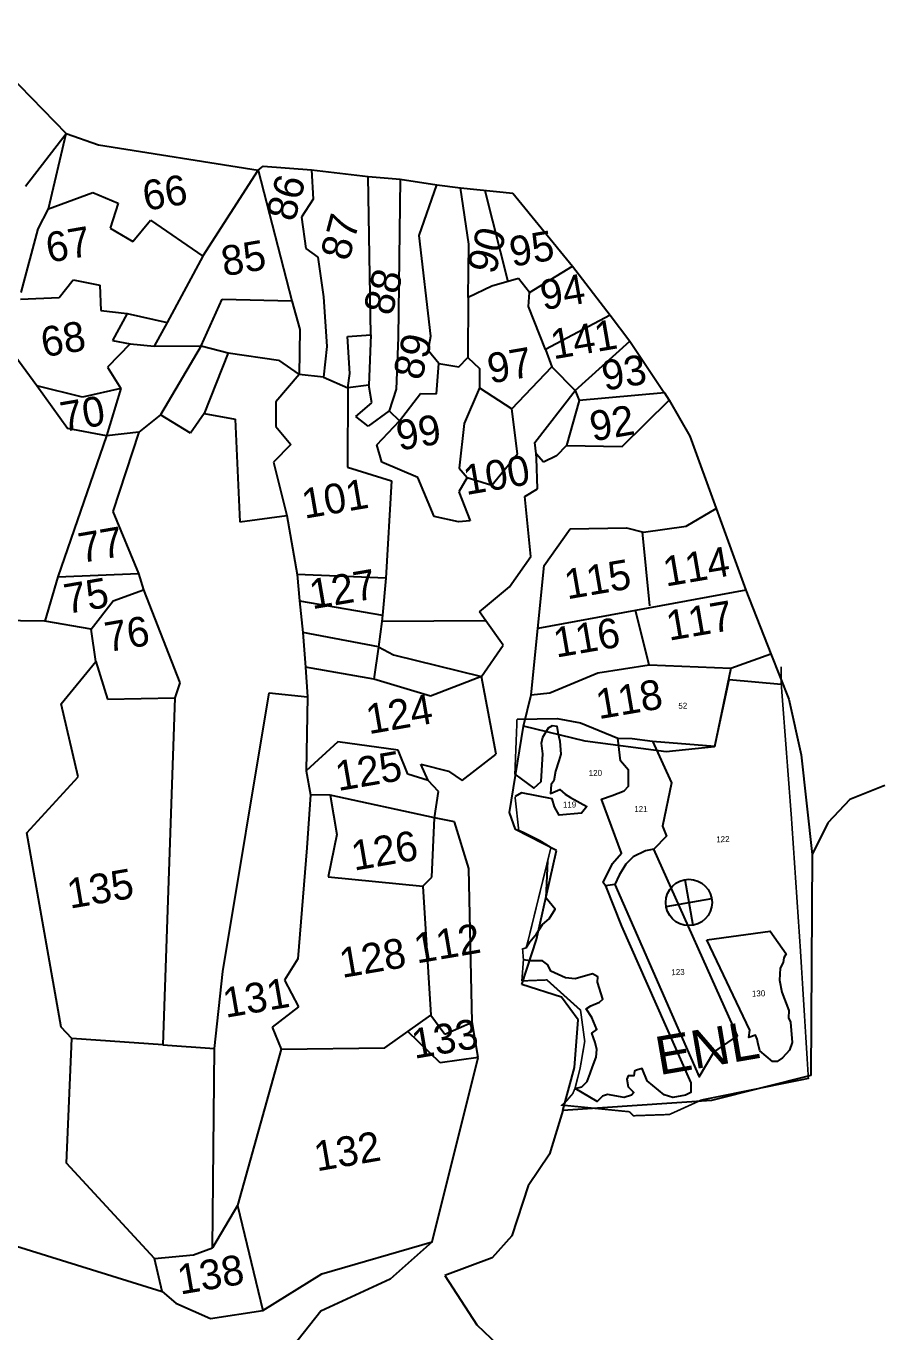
# Model space of a CAD drawing. Header units: metres. Extents: x 284659 to 287373, y 2024377 to 2026607.
# Drawn here: x 286060 to 286688, y 2025636 to 2026592 of the extents above; entities that cross this region are included whole.
import ezdxf
from ezdxf.enums import TextEntityAlignment as Align

# ---------------------------------------------------------------- set-up
doc = ezdxf.new("R2010")
doc.units = ezdxf.units.M
doc.header["$MEASUREMENT"] = 0
doc.linetypes.add('DIVIDE', pattern=[1.25, 0.5, -0.25, 0, -0.25, 0, -0.25])
for name, color, linetype in [('LINE_WATER', 4, 'Continuous'), ('OTHERS', 1, 'Continuous'), ('POLY_PARCEL', 6, 'Continuous'), ('TEXT_MAPIN', 7, 'Continuous'), ('TEXT_PARCEL', 7, 'Continuous'), ('V_BOUND_LINE', 7, 'Continuous'), ('V_DIVIDE_LINE', 7, 'DIVIDE')]:
    doc.layers.add(name, color=color, linetype=linetype)
doc.styles.get("Standard").update_dxf_attribs({"font": 'arial.ttf'})
doc.styles.add('TEXT_MAP', font='')
doc.styles.get('TEXT_MAP').set_extended_font_data('Kruti Dev 050')

msp = doc.modelspace()

# ---------------------------------------------------------------- linework, layer by layer
for points in [[(286541.76, 2025967.14), (286547.5, 2025933.68)], [(286527.9, 2025947.53), (286561.36, 2025953.28)]]:
    msp.add_lwpolyline(points)
msp.add_circle((286544.63, 2025950.41), 16.97)
at = {"layer": 'LINE_WATER'}
for p, q in [((286356.69, 2025701.96), (286326.11, 2025674.8)), ((286326.11, 2025674.8), (286275.35, 2025651.21)), ((286275.35, 2025651.21), (286228.3, 2025592.27))]:
    msp.add_line(p, q, dxfattribs=at)
at = {"layer": 'OTHERS'}
for p, q in [((286688.03, 2026035.9), (286662.5, 2026025.73)), ((286662.5, 2026025.73), (286646.26, 2026008.63)), ((286646.26, 2026008.63), (286634.74, 2025985.47))]:
    msp.add_line(p, q, dxfattribs=at)
at = {"layer": 'POLY_PARCEL'}
for p, q in [((286059.17, 2026474.73), (286088.96, 2026513.03)), ((286076.13, 2026458.07), (286088.96, 2026513.03)), ((286188.94, 2026423.29), (286229.43, 2026486.36)), ((286229.43, 2026486.36), (286254.05, 2026390.64)), ((286268.48, 2026486.44), (286269.79, 2026465.11)), ((286311.88, 2026365.9), (286310.05, 2026481.72)), ((286333.35, 2026479.8), (286331.81, 2026363.84)), ((286347.19, 2026438.48), (286360.2, 2026475.48)), ((286076.13, 2026458.07), (286108.55, 2026469.9)), ((286108.55, 2026469.9), (286127.12, 2026462.13)), ((286383.5, 2026432.19), (286377.45, 2026473.3)), ((286395.34, 2026471.54), (286412.15, 2026404.87)), ((286068.46, 2026443.45), (286076.13, 2026458.07)), ((286127.12, 2026462.13), (286121.21, 2026443.75)), ((286269.79, 2026465.11), (286261.1, 2026451.88)), ((286137.75, 2026434.07), (286150.75, 2026449.61)), ((286150.75, 2026449.61), (286188.94, 2026423.29)), ((286261.1, 2026451.88), (286264.25, 2026428.94)), ((286056.12, 2026396.72), (286068.46, 2026443.45)), ((286121.21, 2026443.75), (286137.75, 2026434.07)), ((286355.91, 2026364.85), (286347.19, 2026438.48)), ((286264.25, 2026428.94), (286273.16, 2026422.64)), ((286383.18, 2026393.01), (286383.5, 2026432.19)), ((286188.94, 2026423.29), (286162.88, 2026374.72)), ((286273.16, 2026422.64), (286277.36, 2026393.62)), ((286427.95, 2026396.78), (286459.36, 2026416.14)), ((286083.75, 2026393.22), (286094.09, 2026405.96)), ((286094.09, 2026405.96), (286113.52, 2026402.25)), ((286113.52, 2026402.25), (286114.37, 2026383.61)), ((286400.52, 2026401.46), (286383.18, 2026393.01)), ((286419.91, 2026407.14), (286400.52, 2026401.46)), ((286427.95, 2026396.78), (286419.91, 2026407.14)), ((286055.63, 2026391.79), (286083.75, 2026393.22)), ((286187.71, 2026357.85), (286203.02, 2026391.79)), ((286203.02, 2026391.79), (286254.05, 2026390.64)), ((286254.05, 2026390.64), (286259.99, 2026369.75)), ((286277.36, 2026393.62), (286279.69, 2026357.24)), ((286383.18, 2026393.01), (286382.88, 2026349.13)), ((286427.37, 2026386.5), (286427.95, 2026396.78)), ((286114.37, 2026383.61), (286133.54, 2026381.42)), ((286133.54, 2026381.42), (286122.85, 2026361.59)), ((286133.54, 2026381.42), (286162.88, 2026374.72)), ((286439.82, 2026354.99), (286427.37, 2026386.5)), ((286487.03, 2026380.16), (286439.82, 2026354.99)), ((286162.88, 2026374.72), (286153.32, 2026357.43)), ((286122.85, 2026361.59), (286135.81, 2026359.12)), ((286259.99, 2026369.75), (286259.38, 2026336.78)), ((286294.88, 2026364.54), (286311.88, 2026365.9)), ((286296.41, 2026337.42), (286294.88, 2026364.54)), ((286311.88, 2026365.9), (286310.41, 2026328.86)), ((286331.81, 2026363.84), (286330.47, 2026326.04)), ((286353.8, 2026354.31), (286355.91, 2026364.85)), ((286461.41, 2026325.04), (286501.41, 2026361.15)), ((286135.81, 2026359.12), (286119.14, 2026342.17)), ((286135.81, 2026359.12), (286153.32, 2026357.43)), ((286153.32, 2026357.43), (286187.71, 2026357.85)), ((286187.71, 2026357.85), (286158, 2026307.36)), ((286187.71, 2026357.85), (286207.4, 2026352.62)), ((286207.4, 2026352.62), (286189.97, 2026308.16)), ((286207.4, 2026352.62), (286244.34, 2026347.23)), ((286279.69, 2026357.24), (286277.26, 2026334.91)), ((286361.72, 2026344.71), (286353.8, 2026354.31)), ((286439.82, 2026354.99), (286444.32, 2026342.46)), ((286067.44, 2026328.6), (286051.52, 2026350.54)), ((286119.14, 2026342.17), (286128.86, 2026326.62)), ((286244.34, 2026347.23), (286259.38, 2026336.78)), ((286360.05, 2026322.51), (286361.72, 2026344.71)), ((286361.72, 2026344.71), (286376.19, 2026342.5)), ((286376.19, 2026342.5), (286382.88, 2026349.13)), ((286382.88, 2026349.13), (286391.3, 2026341.18)), ((286415.16, 2026311.63), (286444.32, 2026342.46)), ((286444.32, 2026342.46), (286461.41, 2026325.04)), ((286259.38, 2026336.78), (286242.48, 2026316.66)), ((286277.26, 2026334.91), (286259.38, 2026336.78)), ((286277.26, 2026334.91), (286295.06, 2026327.01)), ((286295.06, 2026327.01), (286296.41, 2026337.42)), ((286391.3, 2026341.18), (286391.36, 2026327.11)), ((286100.97, 2026320.27), (286067.44, 2026328.6)), ((286090.04, 2026297.26), (286067.44, 2026328.6)), ((286128.86, 2026326.62), (286100.97, 2026320.27)), ((286128.86, 2026326.62), (286118.39, 2026291.85)), ((286295.06, 2026327.01), (286294.83, 2026269.06)), ((286310.41, 2026328.86), (286295.06, 2026327.01)), ((286312.62, 2026315.94), (286310.41, 2026328.86)), ((286330.47, 2026326.04), (286325.34, 2026310.29)), ((286332.86, 2026302.98), (286348.24, 2026322.84)), ((286348.24, 2026322.84), (286360.05, 2026322.51)), ((286391.36, 2026327.11), (286380.2, 2026300.93)), ((286391.36, 2026327.11), (286415.16, 2026311.63)), ((286431.9, 2026287.11), (286461.41, 2026325.04)), ((286461.41, 2026325.04), (286464.24, 2026317.7)), ((286526.69, 2026323.3), (286464.24, 2026317.7)), ((286242.48, 2026316.66), (286242.44, 2026298.65)), ((286301, 2026306.12), (286312.62, 2026315.94)), ((286464.24, 2026317.7), (286455, 2026284.81)), ((286495.86, 2026284), (286530.31, 2026317.97)), ((286158, 2026307.36), (286142.2, 2026294.48)), ((286179.89, 2026293.9), (286158, 2026307.36)), ((286189.97, 2026308.16), (286179.89, 2026293.9)), ((286189.97, 2026308.16), (286212.58, 2026304.21)), ((286212.58, 2026304.21), (286216.11, 2026228.9)), ((286310.04, 2026299.06), (286301, 2026306.12)), ((286325.34, 2026310.29), (286310.04, 2026299.06)), ((286325.34, 2026310.29), (286332.86, 2026302.98)), ((286419.25, 2026278.68), (286415.16, 2026311.63)), ((286118.39, 2026291.85), (286090.04, 2026297.26)), ((286142.2, 2026294.48), (286118.39, 2026291.85)), ((286142.2, 2026294.48), (286123.2, 2026236.43)), ((286242.44, 2026298.65), (286253.28, 2026285.64)), ((286316.32, 2026285.27), (286332.86, 2026302.98)), ((286380.2, 2026300.93), (286376.42, 2026268.19)), ((286118.39, 2026291.85), (286082.82, 2026188.8)), ((286253.28, 2026285.64), (286240.66, 2026272.52)), ((286320.06, 2026272.61), (286316.32, 2026285.27)), ((286432.77, 2026278.69), (286431.9, 2026287.11)), ((286455, 2026284.81), (286447.68, 2026277.3)), ((286455, 2026284.81), (286495.86, 2026284)), ((286400.46, 2026255.89), (286419.25, 2026278.68)), ((286438.31, 2026272.56), (286432.77, 2026278.69)), ((286433.1, 2026275.58), (286432.77, 2026278.69)), ((286433.84, 2026253.01), (286433.1, 2026275.58)), ((286447.68, 2026277.3), (286438.31, 2026272.56)), ((286240.66, 2026272.52), (286250.49, 2026233.51)), ((286294.83, 2026269.06), (286327.11, 2026258.95)), ((286346.25, 2026261.45), (286320.06, 2026272.61)), ((286376.42, 2026268.19), (286382.29, 2026261.37)), ((286327.11, 2026258.95), (286322.88, 2026187.78)), ((286358.19, 2026232.98), (286346.25, 2026261.45)), ((286382.29, 2026261.37), (286376.25, 2026250.95)), ((286382.29, 2026261.37), (286400.46, 2026255.89)), ((286376.25, 2026250.95), (286384.59, 2026229.68)), ((286424.6, 2026247.51), (286433.84, 2026253.01)), ((286429, 2026203.65), (286424.6, 2026247.51)), ((286123.2, 2026236.43), (286141.94, 2026191.13)), ((286542.64, 2026225.9), (286564.67, 2026238.69)), ((286216.11, 2026228.9), (286250.49, 2026233.51)), ((286250.49, 2026233.51), (286258.03, 2026190.41)), ((286376.1, 2026229.01), (286358.19, 2026232.98)), ((286384.59, 2026229.68), (286376.1, 2026229.01)), ((286438.74, 2026197.11), (286457.64, 2026223.84)), ((286457.64, 2026223.84), (286499, 2026224.67)), ((286499, 2026224.67), (286511.32, 2026221.31)), ((286510.52, 2026221.53), (286515.75, 2026167.53)), ((286511.32, 2026221.31), (286542.64, 2026225.9)), ((286413.25, 2026181.38), (286429, 2026203.65)), ((286082.82, 2026188.8), (286073.45, 2026156.37)), ((286082.82, 2026188.8), (286141.94, 2026191.13)), ((286141.94, 2026191.13), (286145.54, 2026179.22)), ((286322.88, 2026187.78), (286258.03, 2026190.41)), ((286258.03, 2026190.41), (286259.77, 2026171.14)), ((286434.13, 2026150.93), (286438.74, 2026197.11)), ((286123.39, 2026171.11), (286145.54, 2026179.22)), ((286145.54, 2026179.22), (286172.13, 2026111.01)), ((286322.88, 2026187.78), (286320.47, 2026160.76)), ((286391.32, 2026163.15), (286413.25, 2026181.38)), ((286107.36, 2026150.45), (286123.39, 2026171.11)), ((286259.77, 2026171.14), (286320.47, 2026160.76)), ((286259.77, 2026171.14), (286262.17, 2026148.08)), ((286586.21, 2026178.91), (286505.51, 2026163.96)), ((286320.47, 2026160.76), (286319.83, 2026155.93)), ((286396.15, 2026156.42), (286391.32, 2026163.15)), ((286505.51, 2026163.96), (286434.13, 2026150.93)), ((286515.46, 2026124.2), (286505.51, 2026163.96)), ((286073.45, 2026156.37), (286031.07, 2026156.92)), ((286107.36, 2026150.45), (286073.45, 2026156.37)), ((286110.64, 2026126.75), (286107.36, 2026150.45)), ((286319.83, 2026155.93), (286317.41, 2026137.54)), ((286396.15, 2026156.42), (286319.83, 2026155.93)), ((286408.82, 2026138.76), (286396.15, 2026156.42)), ((286429.16, 2026102.34), (286434.13, 2026150.93)), ((286317.41, 2026137.54), (286262.17, 2026148.08)), ((286262.17, 2026148.08), (286264.19, 2026122.6)), ((286317.41, 2026137.54), (286314.18, 2026113.92)), ((286317.41, 2026137.54), (286328.6, 2026131.64)), ((286328.6, 2026131.64), (286392.97, 2026115.7)), ((286392.97, 2026115.7), (286408.82, 2026138.76)), ((286575.36, 2026121.96), (286604.56, 2026132.44)), ((286085.41, 2026095.81), (286110.64, 2026126.75)), ((286110.64, 2026126.75), (286119.29, 2026099.19)), ((286314.18, 2026113.92), (286264.19, 2026122.6)), ((286264.19, 2026122.6), (286265.56, 2026100.92)), ((286478.06, 2026118.56), (286515.46, 2026124.2)), ((286515.46, 2026124.2), (286575.36, 2026121.96)), ((286575.36, 2026121.96), (286563.33, 2026064.33)), ((286355.48, 2026101.44), (286314.18, 2026113.92)), ((286392.97, 2026115.7), (286355.48, 2026101.44)), ((286403.52, 2026058.82), (286392.97, 2026115.7)), ((286442.99, 2026103.93), (286478.06, 2026118.56)), ((286172.13, 2026111.01), (286168.51, 2026100.21)), ((286203.62, 2025899.96), (286237.54, 2026103.78)), ((286237.54, 2026103.78), (286265.56, 2026100.92)), ((286429.16, 2026102.34), (286442.99, 2026103.93)), ((286097.72, 2026042.36), (286085.41, 2026095.81)), ((286119.29, 2026099.19), (286168.51, 2026100.21)), ((286168.51, 2026100.21), (286159.58, 2025846.28)), ((286265.56, 2026100.92), (286264.68, 2026046.77)), ((286423.69, 2026079.49), (286429.16, 2026102.34)), ((286413.29, 2026016.24), (286423.69, 2026079.49)), ((286468.66, 2026068.42), (286423.69, 2026079.49)), ((286287.63, 2026067.88), (286264.68, 2026046.77)), ((286332.01, 2026061.83), (286287.63, 2026067.88)), ((286527.95, 2026060.6), (286468.66, 2026068.42)), ((286563.33, 2026064.33), (286527.95, 2026060.6)), ((286338.95, 2026044.24), (286332.01, 2026061.83)), ((286378.61, 2026039.67), (286403.52, 2026058.82)), ((286264.68, 2026046.77), (286267.68, 2026029.28)), ((286353.81, 2026039.75), (286348.36, 2026051.7)), ((286348.36, 2026051.7), (286368.81, 2026046.6)), ((286368.81, 2026046.6), (286378.61, 2026039.67)), ((286060.11, 2026001.47), (286097.72, 2026042.36)), ((286353.81, 2026039.75), (286338.95, 2026044.24)), ((286361.47, 2026031.67), (286353.81, 2026039.75)), ((286267.68, 2026029.28), (286264.95, 2025990.47)), ((286282.05, 2026028.99), (286267.68, 2026029.28)), ((286282.05, 2026028.99), (286287.01, 2026000.11)), ((286358.51, 2026012.38), (286282.05, 2026028.99)), ((286358.51, 2026012.38), (286361.47, 2026031.67)), ((286356.56, 2025969), (286358.51, 2026012.38)), ((286373.12, 2026009.41), (286358.51, 2026012.38)), ((286383.68, 2025975.22), (286373.12, 2026009.41)), ((286417.79, 2026003.71), (286413.29, 2026016.24)), ((286085.34, 2025859.03), (286060.11, 2026001.47)), ((286287.01, 2026000.11), (286280.56, 2025969.26)), ((286447.81, 2025988.51), (286417.79, 2026003.71)), ((286264.95, 2025990.47), (286258.51, 2025909.21)), ((286433.15, 2025923.39), (286447.81, 2025988.51)), ((286280.56, 2025969.26), (286349.87, 2025962.38)), ((286349.87, 2025962.38), (286356.56, 2025969)), ((286386.1, 2025862.72), (286383.68, 2025975.22)), ((286349.87, 2025962.38), (286355.76, 2025867.84)), ((286422.39, 2025890.24), (286433.15, 2025923.39)), ((286258.51, 2025909.21), (286248.69, 2025893.44)), ((286197.61, 2025843.59), (286203.62, 2025899.96)), ((286248.69, 2025893.44), (286259.05, 2025874.09)), ((286451.37, 2025881.12), (286422.39, 2025890.24)), ((286259.05, 2025874.09), (286239.71, 2025859.03)), ((286463.63, 2025864.44), (286451.37, 2025881.12)), ((286338.87, 2025855.87), (286355.76, 2025867.84)), ((286355.76, 2025867.84), (286365.98, 2025853.94)), ((286461, 2025829.56), (286463.63, 2025864.44)), ((286092.99, 2025850.95), (286085.34, 2025859.03)), ((286239.71, 2025859.03), (286246.39, 2025842.96)), ((286322.25, 2025844.09), (286338.87, 2025855.87)), ((286362.53, 2025833), (286338.87, 2025855.87)), ((286365.98, 2025853.94), (286386.1, 2025862.72)), ((286390.53, 2025836.87), (286386.1, 2025862.72)), ((286089.11, 2025759.51), (286092.99, 2025850.95)), ((286159.58, 2025846.28), (286092.99, 2025850.95)), ((286159.58, 2025846.28), (286197.61, 2025843.59)), ((286196.03, 2025697.75), (286197.61, 2025843.59)), ((286246.39, 2025842.96), (286214.32, 2025728.67)), ((286246.39, 2025842.96), (286322.25, 2025844.09)), ((286356.69, 2025701.96), (286390.53, 2025836.87)), ((286390.53, 2025836.87), (286362.53, 2025833)), ((286452.36, 2025798.24), (286461, 2025829.56)), ((286153.52, 2025689.95), (286089.11, 2025759.51)), ((286214.32, 2025728.67), (286196.03, 2025697.75)), ((286214.32, 2025728.67), (286232.82, 2025651.71)), ((286015.19, 2025710.61), (286159.16, 2025665.68)), ((286275.96, 2025678.68), (286356.69, 2025701.96)), ((286153.52, 2025689.95), (286182.05, 2025692.5)), ((286182.05, 2025692.5), (286196.03, 2025697.75)), ((286159.16, 2025665.68), (286153.52, 2025689.95)), ((286232.82, 2025651.71), (286275.96, 2025678.68)), ((286159.16, 2025665.68), (286169.23, 2025657.23)), ((286169.23, 2025657.23), (286194.66, 2025645.94)), ((286194.66, 2025645.94), (286232.82, 2025651.71))]:
    msp.add_line(p, q, dxfattribs=at)
for points in [[(286517.91, 2026068.49), (286563.68, 2026064.84), (286574.08, 2026113.56), (286612.21, 2026110.15)], [(286418.87, 2026084.54), (286448.28, 2026085), (286465.2, 2026081.93), (286492.52, 2026070.74)], [(286417.28, 2026044.21), (286431.08, 2026034.01), (286436.47, 2026038.9), (286437.67, 2026059.08), (286436.89, 2026067.04), (286437.73, 2026071.25), (286441.93, 2026078.2), (286444.93, 2026079.8)], [(286444.93, 2026079.8), (286447.99, 2026079.31), (286448.68, 2026074.76), (286450.17, 2026068.34), (286450.99, 2026058.85), (286449.4, 2026054.06), (286447.12, 2026046.4), (286445.78, 2026039.33), (286443.91, 2026036.83), (286443.26, 2026030.24), (286450.26, 2026033.05), (286454.13, 2026029.54), (286457.97, 2026027.33), (286469.98, 2026020.74), (286466, 2026015.87), (286449.76, 2026014.3), (286446.31, 2026020.3), (286444.68, 2026026.33), (286422.21, 2026030.52), (286417.41, 2026027.9)], [(286483.56, 2025962.66), (286482.01, 2025965.08), (286488.73, 2025978.89), (286495.28, 2025986.46), (286480.77, 2026026.02), (286488.56, 2026028.6), (286497.35, 2026032.11), (286500.38, 2026035.48), (286500.41, 2026047.31), (286494.64, 2026054.07), (286492.52, 2026070.74)], [(286492.52, 2026070.74), (286503.22, 2026070.45), (286517.91, 2026068.49)], [(286517.91, 2026068.49), (286531.91, 2026037.95), (286525.33, 2026006.23), (286528.17, 2025998.97), (286519.04, 2025989.37)], [(286490.44, 2025963.49), (286552.1, 2025822.88), (286562.83, 2025840.74), (286580.28, 2025852.69), (286519.04, 2025989.37)], [(286519.04, 2025989.37), (286512.99, 2025988.23), (286503.89, 2025983.89), (286498.44, 2025978.49), (286493.71, 2025970.48), (286490.44, 2025963.49)], [(286425.54, 2025917.23), (286428.28, 2025921.67), (286433.23, 2025927.38), (286437.49, 2025934.23), (286442.48, 2025938.3), (286446.89, 2025945.42), (286440.11, 2025953.46), (286441.31, 2025980.95)], [(286483.56, 2025962.66), (286495.32, 2025933.12), (286546.15, 2025818.44), (286546, 2025811.37), (286542.11, 2025809.46), (286532.78, 2025807.74), (286526.65, 2025809.56), (286514.05, 2025819.91), (286510.36, 2025828.86), (286506.28, 2025827.77), (286504.77, 2025826.86), (286504.36, 2025823.56), (286500.25, 2025823.45), (286499.16, 2025821.12), (286500.13, 2025815.56), (286504.35, 2025811.23), (286502.59, 2025809.38), (286497.37, 2025807.6), (286485.15, 2025809.92), (286481.4, 2025808.67), (286477.39, 2025804.79), (286461.3, 2025814.36)], [(286490.44, 2025963.49), (286483.56, 2025962.66)], [(286557.78, 2025923.06), (286603.99, 2025929.34), (286615.76, 2025912.88), (286614.08, 2025909.8), (286613.51, 2025906.5), (286611.48, 2025902.33), (286610.88, 2025893.45), (286612.59, 2025884.78), (286617.86, 2025871.44), (286617.51, 2025866.01), (286618.91, 2025862.76), (286620.28, 2025847.84), (286618.29, 2025842.2), (286613, 2025836.64), (286609.13, 2025833.91), (286605.84, 2025833.99), (286596.59, 2025841.8), (286594.96, 2025847.84), (286594.56, 2025850.3), (286593.34, 2025853.22), (286588.45, 2025851.62), (286589.13, 2025857.06), (286557.78, 2025923.06)], [(286461.3, 2025814.36), (286466.25, 2025815.5), (286470.26, 2025819.39), (286472.41, 2025825.19), (286474.09, 2025830.17), (286476.7, 2025837.3), (286477.21, 2025842.9), (286476.1, 2025847.8), (286473.62, 2025854.81), (286477.33, 2025857.53), (286473.49, 2025866.22), (286469.55, 2025872.53), (286472.78, 2025874.75), (286479.12, 2025877.54), (286481.7, 2025879.58), (286477.76, 2025891.97), (286477.98, 2025896.08), (286473.98, 2025898.28), (286461.37, 2025894.58), (286454.45, 2025895.22), (286443.63, 2025900.04), (286441.37, 2025904.75), (286437.52, 2025907.77), (286428.31, 2025907.7), (286423.57, 2025908.49)]]:
    msp.add_lwpolyline(points, dxfattribs=at)
at = {"layer": 'V_BOUND_LINE'}
for p, q in [((286012.46, 2026591.74), (286088.96, 2026513.03)), ((286088.96, 2026513.03), (286112.66, 2026504.87)), ((286112.66, 2026504.87), (286229.43, 2026486.36)), ((286229.43, 2026486.36), (286233.17, 2026489.26)), ((286233.17, 2026489.26), (286268.48, 2026486.44)), ((286268.48, 2026486.44), (286310.05, 2026481.72)), ((286310.05, 2026481.72), (286333.35, 2026479.8)), ((286333.35, 2026479.8), (286360.2, 2026475.48)), ((286360.2, 2026475.48), (286377.45, 2026473.3)), ((286377.45, 2026473.3), (286415.89, 2026469.53)), ((286415.89, 2026469.53), (286459.36, 2026416.14)), ((286459.36, 2026416.14), (286487.03, 2026380.16)), ((286487.03, 2026380.16), (286501.41, 2026361.15)), ((286501.41, 2026361.15), (286525.35, 2026325.26)), ((286525.35, 2026325.26), (286526.69, 2026323.3)), ((286526.69, 2026323.3), (286530.31, 2026317.97)), ((286530.31, 2026317.97), (286545.21, 2026291.64)), ((286545.21, 2026291.64), (286564.67, 2026238.69)), ((286564.67, 2026238.69), (286586.21, 2026178.91)), ((286586.21, 2026178.91), (286604.56, 2026132.44)), ((286604.56, 2026132.44), (286617.69, 2026099.14)), ((286617.69, 2026099.14), (286626.89, 2026058.5)), ((286626.89, 2026058.5), (286634.74, 2025985.47)), ((286634.74, 2025985.47), (286633.84, 2025823.66)), ((286633.84, 2025823.66), (286561.25, 2025805.47)), ((286452.36, 2025798.24), (286442.59, 2025766.21)), ((286561.25, 2025805.47), (286452.36, 2025798.24)), ((286442.59, 2025766.21), (286427.09, 2025742.92)), ((286427.09, 2025742.92), (286415, 2025706.44)), ((286415, 2025706.44), (286400.58, 2025690.21)), ((286400.58, 2025690.21), (286366.06, 2025677.41)), ((286366.06, 2025677.41), (286389.47, 2025641.3)), ((286389.47, 2025641.3), (286410.01, 2025621.89))]:
    msp.add_line(p, q, dxfattribs=at)
at = {"layer": 'V_BOUND_LINE', "const_width": 1.21}
for points in [[(286612.21, 2026110.15), (286619.66, 2026012.38), (286626.24, 2025915.45), (286632.06, 2025821.64), (286553.67, 2025805.79), (286530.37, 2025795.22), (286504.1, 2025794.32), (286500.95, 2025797.25), (286451.82, 2025802.1), (286455.25, 2025805.39), (286459.65, 2025810.49), (286461.3, 2025814.36)], [(286417.28, 2026044.21), (286418.87, 2026084.54), (286418.87, 2026084.54)], [(286441.31, 2025980.95), (286443.71, 2025990.72), (286435.36, 2025995.88), (286420.09, 2026003.39), (286417.41, 2026027.9)], [(286425.54, 2025917.23), (286427.28, 2025923.72), (286441.31, 2025980.95)], [(286423.57, 2025908.49), (286422.92, 2025916.37), (286425.54, 2025917.23)], [(286422.4, 2025892.99), (286423.57, 2025908.49)], [(286461.3, 2025814.36), (286465.06, 2025829.2), (286468.41, 2025848.77), (286465.33, 2025871.57), (286440.74, 2025893.69), (286422.4, 2025892.99)]]:
    msp.add_lwpolyline(points, dxfattribs=at)
at = {"layer": 'V_DIVIDE_LINE', "ltscale": 10, "const_width": 1.21, "flags": 128}
msp.add_lwpolyline([(286612.21, 2026110.15), (286612.08, 2026122.85)], dxfattribs=at)

# ---------------------------------------------------------------- texts
at = {"layer": 'TEXT_MAPIN'}
msp.add_text('ENL', height=28.016, rotation=9.74074, dxfattribs=at).set_placement((286560.4, 2025830.38), align=Align.CENTER)
at = {"layer": 'TEXT_PARCEL', "style": 'TEXT_MAP'}
for s, height, rotation, p in [('66', 21.824, 9.74074, (286162.95, 2026459.19)), ('86', 21.824, 75.0736, (286260.19, 2026463.51)), ('87', 21.824, 75.0736, (286299.95, 2026434.77)), ('67', 21.824, 9.74074, (286092.18, 2026421.27)), ('90', 21.824, 75.0736, (286407.06, 2026424.98)), ('95', 21.824, 9.74074, (286431.38, 2026418.26)), ('85', 21.824, 9.74074, (286220.47, 2026411.31)), ('88', 21.824, 75.0736, (286331.34, 2026394.62)), ('94', 21.824, 9.74074, (286453.96, 2026386.5)), ('68', 21.824, 9.74074, (286088.52, 2026352.07)), ('141', 21.824, 9.74074, (286469.45, 2026351.94)), ('89', 21.824, 75.0736, (286353.03, 2026347.29)), ('97', 21.824, 9.74074, (286415.23, 2026332.84)), ('93', 21.824, 9.74074, (286498.94, 2026327.56)), ('70', 21.824, 9.74074, (286102.68, 2026297.4)), ('92', 21.824, 9.74074, (286490.12, 2026290.5)), ('99', 21.824, 9.74074, (286348.56, 2026283.74)), ('100', 21.824, 9.74074, (286405.59, 2026252.6)), ('101', 21.824, 9.74074, (286287.38, 2026235.29)), ('77', 21.824, 9.74074, (286115.91, 2026201.53)), ('114', 21.824, 9.74074, (286551.7, 2026185.61)), ('115', 21.824, 9.74074, (286479.56, 2026176.29)), ('127', 21.824, 9.74074, (286292.98, 2026169.03)), ('75', 21.824, 9.74074, (286105.39, 2026164.2)), ('117', 21.824, 9.74074, (286554.07, 2026146.02)), ('76', 21.824, 9.74074, (286135.27, 2026136.24)), ('116', 21.824, 9.74074, (286471.53, 2026133.63)), ('118', 21.824, 9.74074, (286502.62, 2026088.56)), ('124', 21.824, 9.74074, (286334.39, 2026077.59)), ('52', 4.373, 1.47554, (286540.2, 2026092.15)), ('125', 21.824, 9.74074, (286311.95, 2026035.99)), ('120', 4.373, 1.47554, (286476.26, 2026042.97)), ('119', 4.373, 1.47554, (286457.35, 2026019.78)), ('121', 4.373, 1.47554, (286509.58, 2026016.63)), ('126', 21.824, 9.74074, (286323.63, 2025977.72)), ('122', 4.373, 1.47554, (286569.53, 2025994.54)), ('135', 21.824, 9.74074, (286115.68, 2025949.91)), ('112', 21.824, 9.74074, (286369.51, 2025909.79)), ('128', 21.824, 9.74074, (286314.9, 2025899.22)), ('131', 21.824, 9.74074, (286229.62, 2025870.04)), ('123', 4.373, 1.47554, (286536.7, 2025897.28)), ('130', 4.373, 1.47554, (286595.66, 2025881.65)), ('133', 21.824, 9.74074, (286367.75, 2025840.03)), ('132', 21.824, 9.74074, (286296.37, 2025757.67)), ('138', 21.824, 9.74074, (286196.42, 2025667.47))]:
    msp.add_text(s, height=height, rotation=rotation, dxfattribs=at).set_placement(p, align=Align.CENTER)

doc.saveas('drawing.dxf')
